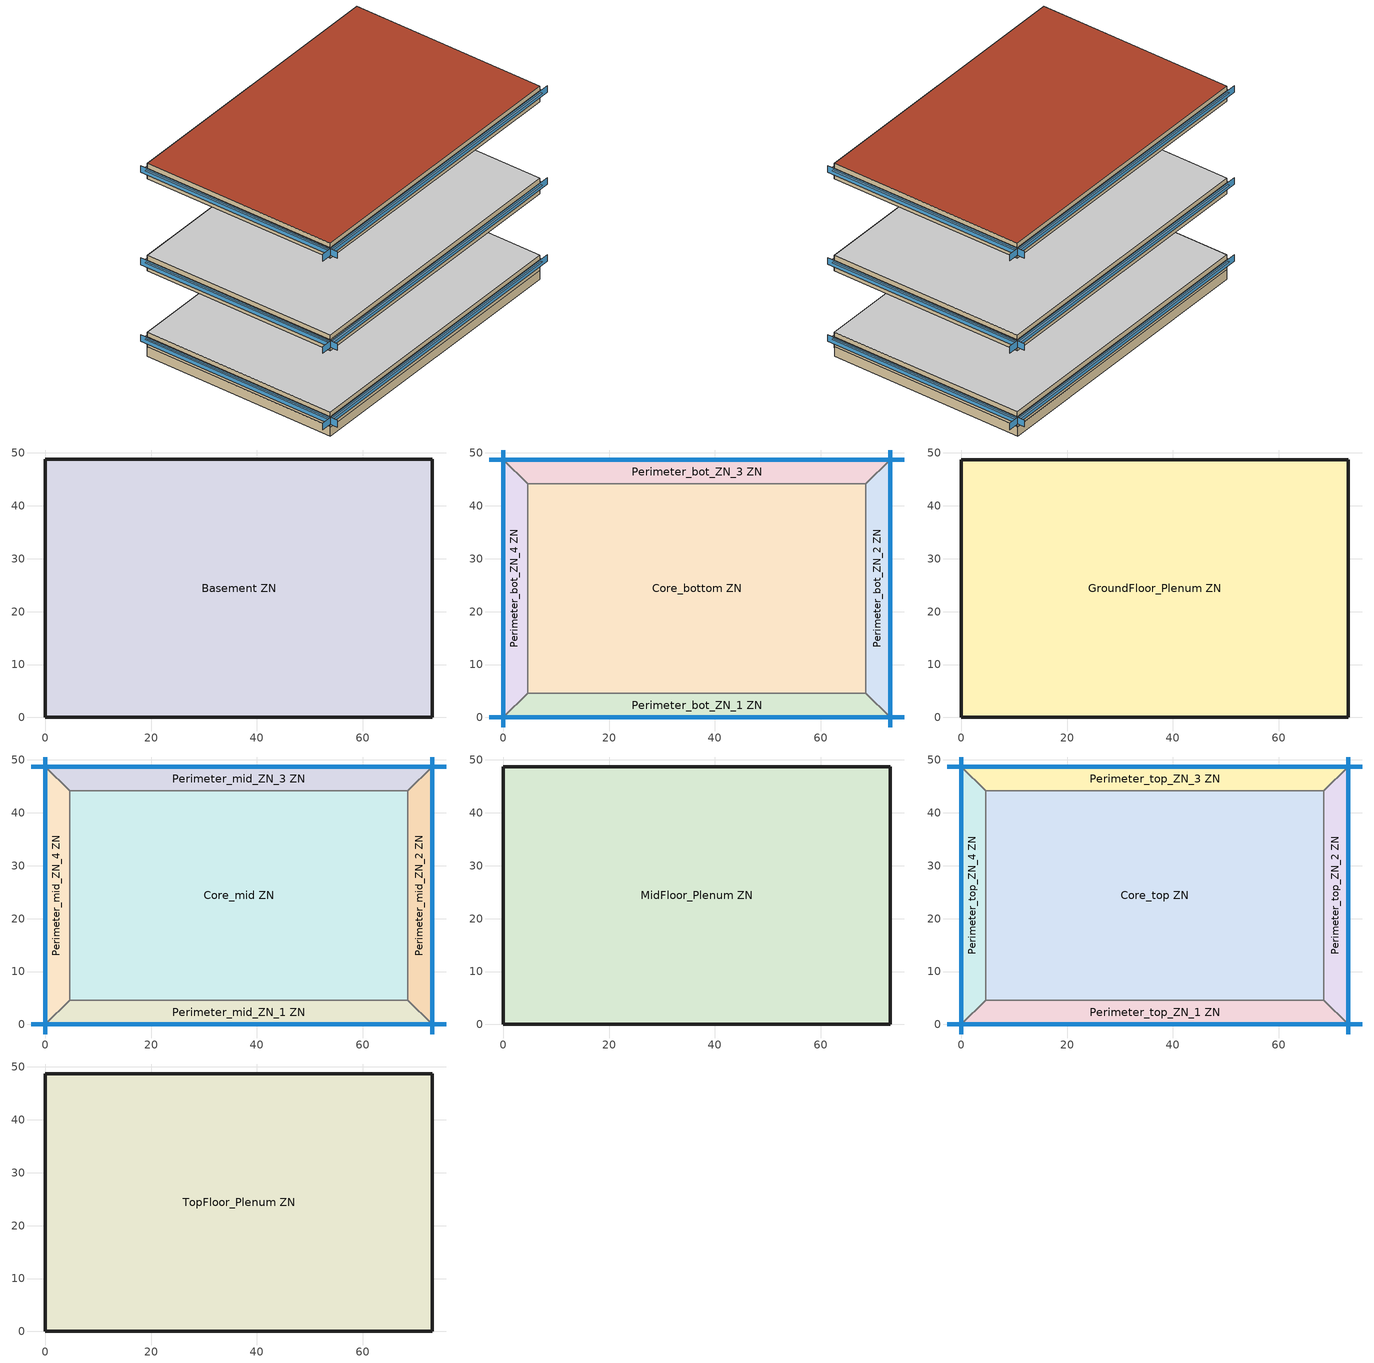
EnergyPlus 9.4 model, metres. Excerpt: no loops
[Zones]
Basement ZN
 floor ground (ext-slab-mass): 73.11,48.78 73.11,0.04 0,0.04 0,48.78 z-2.24
 wall ground (Typical Insulated Basement Mass Wall): 73.11,0.04 73.11,48.78 0,48.78 0,0.04 73.11,0.04 z-2.24:0.2
Core_bottom ZN
 floor to Basement ZN (Typical Interior Floor): 68.53,44.16 68.53,4.57 4.57,4.57 4.57,44.16 z0
 wall to Perimeter_bot_ZN_2 ZN (Typical Interior Wall): 68.53,4.57 68.53,44.16 z0:2.74
 wall to Perimeter_bot_ZN_3 ZN (Typical Interior Wall): 68.53,44.16 4.57,44.16 z0:2.74
 wall to Perimeter_bot_ZN_1 ZN (Typical Interior Wall): 4.57,4.57 68.53,4.57 z0:2.74
 wall to Perimeter_bot_ZN_4 ZN (Typical Interior Wall): 4.57,44.16 4.57,4.57 z0:2.74
Perimeter_bot_ZN_1 ZN
 floor to Basement ZN (Typical Interior Floor): 68.53,4.57 73.11,0 0,0 4.57,4.57 z0
 wall outside (Typical Insulated Exterior Mass Wall adj ext wall insulation adj ext wall insulation): 0,0 73.11,0 z0:2.74
 wall to Perimeter_bot_ZN_2 ZN (Typical Interior Wall): 73.11,0 68.53,4.57 z0:2.74
 wall to Perimeter_bot_ZN_4 ZN (Typical Interior Wall): 4.57,4.57 0,0 z0:2.74
 window (Window U-0.96828902 and Window SHGC 0.514168063): -2.72,0 75.82,0 z0.86:2.56
Perimeter_bot_ZN_2 ZN
 floor to Basement ZN (Typical Interior Floor): 73.11,48.74 73.11,0 68.53,4.57 68.53,44.16 z0
 wall outside (Typical Insulated Exterior Mass Wall adj ext wall insulation adj ext wall insulation): 73.11,0 73.11,48.74 z0:2.74
 wall to Perimeter_bot_ZN_3 ZN (Typical Interior Wall): 73.11,48.74 68.53,44.16 z0:2.74
 window (Window U-0.96828902 and Window SHGC 0.514168063): 73.11,-1.81 73.11,50.55 z0.86:2.56
Perimeter_bot_ZN_3 ZN
 floor to Basement ZN (Typical Interior Floor): 73.11,48.74 68.53,44.16 4.57,44.16 0,48.74 z0
 wall outside (Typical Insulated Exterior Mass Wall adj ext wall insulation adj ext wall insulation): 73.11,48.74 0,48.74 z0:2.74
 wall to Perimeter_bot_ZN_4 ZN (Typical Interior Wall): 0,48.74 4.57,44.16 z0:2.74
 window (Window U-0.96828902 and Window SHGC 0.514168063): 75.82,48.74 -2.72,48.74 z0.86:2.56
Perimeter_bot_ZN_4 ZN
 floor to Basement ZN (Typical Interior Floor): 0,48.74 4.57,44.16 4.57,4.57 0,0 z0
 wall outside (Typical Insulated Exterior Mass Wall adj ext wall insulation adj ext wall insulation): 0,48.74 0,0 z0:2.74
 window (Window U-0.96828902 and Window SHGC 0.514168063): 0,50.55 0,-1.81 z0.86:2.56
GroundFloor_Plenum ZN
 floor to Perimeter_bot_ZN_1 ZN (Typical Interior Floor): 68.53,4.57 73.11,0 0,0 4.57,4.57 z2.74
 floor to Perimeter_bot_ZN_2 ZN (Typical Interior Floor): 73.11,48.74 73.11,0 68.53,4.57 68.53,44.16 z2.74
 floor to Perimeter_bot_ZN_3 ZN (Typical Interior Floor): 73.11,48.74 68.53,44.16 4.57,44.16 0,48.74 z2.74
 floor to Perimeter_bot_ZN_4 ZN (Typical Interior Floor): 0,48.74 4.57,44.16 4.57,4.57 0,0 z2.74
 floor to Core_bottom ZN (Typical Interior Floor): 68.53,44.16 68.53,4.57 4.57,4.57 4.57,44.16 z2.74
 wall outside (Typical Insulated Exterior Mass Wall adj ext wall insulation adj ext wall insulation): 73.11,0 73.11,48.74 0,48.74 0,0 73.11,0 z2.74:3.96
 ceiling adiabatic (Floor Adiabatic construction): 73.11,0 73.11,48.74 0,48.74 0,0 z3.96
Core_mid ZN
 floor adiabatic (Floor Adiabatic construction): 68.53,44.16 68.53,4.57 4.57,4.57 4.57,44.16 z19.82
 wall to Perimeter_mid_ZN_2 ZN (Typical Interior Wall): 68.53,4.57 68.53,44.16 z19.82:22.56
 wall to Perimeter_mid_ZN_3 ZN (Typical Interior Wall): 68.53,44.16 4.57,44.16 z19.82:22.56
 wall to Perimeter_mid_ZN_1 ZN (Typical Interior Wall): 4.57,4.57 68.53,4.57 z19.82:22.56
 wall to Perimeter_mid_ZN_4 ZN (Typical Interior Wall): 4.57,44.16 4.57,4.57 z19.82:22.56
Perimeter_mid_ZN_1 ZN
 floor adiabatic (Floor Adiabatic construction): 68.53,4.57 73.11,0 0,0 4.57,4.57 z19.82
 wall outside (Typical Insulated Exterior Mass Wall adj ext wall insulation adj ext wall insulation): 0,0 73.11,0 z19.82:22.56
 wall to Perimeter_mid_ZN_2 ZN (Typical Interior Wall): 73.11,0 68.53,4.57 z19.82:22.56
 wall to Perimeter_mid_ZN_4 ZN (Typical Interior Wall): 4.57,4.57 0,0 z19.82:22.56
 window (Window U-0.96828902 and Window SHGC 0.514168063): -2.72,0 75.82,0 z20.67:22.37
Perimeter_mid_ZN_2 ZN
 floor adiabatic (Floor Adiabatic construction): 73.11,48.74 73.11,0 68.53,4.57 68.53,44.16 z19.82
 wall outside (Typical Insulated Exterior Mass Wall adj ext wall insulation adj ext wall insulation): 73.11,0 73.11,48.74 z19.82:22.56
 wall to Perimeter_mid_ZN_3 ZN (Typical Interior Wall): 73.11,48.74 68.53,44.16 z19.82:22.56
 window (Window U-0.96828902 and Window SHGC 0.514168063): 73.11,-1.81 73.11,50.55 z20.67:22.37
Perimeter_mid_ZN_3 ZN
 floor adiabatic (Floor Adiabatic construction): 73.11,48.74 68.53,44.16 4.57,44.16 0,48.74 z19.82
 wall outside (Typical Insulated Exterior Mass Wall adj ext wall insulation adj ext wall insulation): 73.11,48.74 0,48.74 z19.82:22.56
 wall to Perimeter_mid_ZN_4 ZN (Typical Interior Wall): 0,48.74 4.57,44.16 z19.82:22.56
 window (Window U-0.96828902 and Window SHGC 0.514168063): 75.82,48.74 -2.72,48.74 z20.67:22.37
Perimeter_mid_ZN_4 ZN
 floor adiabatic (Floor Adiabatic construction): 0,48.74 4.57,44.16 4.57,4.57 0,0 z19.82
 wall outside (Typical Insulated Exterior Mass Wall adj ext wall insulation adj ext wall insulation): 0,48.74 0,0 z19.82:22.56
 window (Window U-0.96828902 and Window SHGC 0.514168063): 0,50.55 0,-1.81 z20.67:22.37
MidFloor_Plenum ZN
 floor to Perimeter_mid_ZN_1 ZN (Typical Interior Floor): 68.53,4.57 73.11,0 0,0 4.57,4.57 z22.56
 floor to Perimeter_mid_ZN_2 ZN (Typical Interior Floor): 73.11,48.74 73.11,0 68.53,4.57 68.53,44.16 z22.56
 floor to Perimeter_mid_ZN_3 ZN (Typical Interior Floor): 73.11,48.74 68.53,44.16 4.57,44.16 0,48.74 z22.56
 floor to Perimeter_mid_ZN_4 ZN (Typical Interior Floor): 0,48.74 4.57,44.16 4.57,4.57 0,0 z22.56
 floor to Core_mid ZN (Typical Interior Floor): 68.53,44.16 68.53,4.57 4.57,4.57 4.57,44.16 z22.56
 wall outside (Typical Insulated Exterior Mass Wall adj ext wall insulation adj ext wall insulation): 73.11,0 73.11,48.74 0,48.74 0,0 73.11,0 z22.56:23.78
 ceiling adiabatic (Floor Adiabatic construction): 73.11,0 73.11,48.74 0,48.74 0,0 z23.78
Core_top ZN
 floor adiabatic (Floor Adiabatic construction): 68.53,44.16 68.53,4.57 4.57,4.57 4.57,44.16 z43.6
 wall to Perimeter_top_ZN_2 ZN (Typical Interior Wall): 68.53,4.57 68.53,44.16 z43.6:46.34
 wall to Perimeter_top_ZN_3 ZN (Typical Interior Wall): 68.53,44.16 4.57,44.16 z43.6:46.34
 wall to Perimeter_top_ZN_1 ZN (Typical Interior Wall): 4.57,4.57 68.53,4.57 z43.6:46.34
 wall to Perimeter_top_ZN_4 ZN (Typical Interior Wall): 4.57,44.16 4.57,4.57 z43.6:46.34
Perimeter_top_ZN_1 ZN
 floor adiabatic (Floor Adiabatic construction): 68.53,4.57 73.11,0 0,0 4.57,4.57 z43.6
 wall outside (Typical Insulated Exterior Mass Wall adj ext wall insulation adj ext wall insulation): 0,0 73.11,0 z43.6:46.34
 wall to Perimeter_top_ZN_2 ZN (Typical Interior Wall): 73.11,0 68.53,4.57 z43.6:46.34
 wall to Perimeter_top_ZN_4 ZN (Typical Interior Wall): 4.57,4.57 0,0 z43.6:46.34
 window (Window U-0.96828902 and Window SHGC 0.514168063): -2.72,0 75.82,0 z44.45:46.15
Perimeter_top_ZN_2 ZN
 floor adiabatic (Floor Adiabatic construction): 73.11,48.74 73.11,0 68.53,4.57 68.53,44.16 z43.6
 wall outside (Typical Insulated Exterior Mass Wall adj ext wall insulation adj ext wall insulation): 73.11,0 73.11,48.74 z43.6:46.34
 wall to Perimeter_top_ZN_3 ZN (Typical Interior Wall): 73.11,48.74 68.53,44.16 z43.6:46.34
 window (Window U-0.96828902 and Window SHGC 0.514168063): 73.11,-1.81 73.11,50.55 z44.45:46.15
Perimeter_top_ZN_3 ZN
 floor adiabatic (Floor Adiabatic construction): 73.11,48.74 68.53,44.16 4.57,44.16 0,48.74 z43.6
 wall outside (Typical Insulated Exterior Mass Wall adj ext wall insulation adj ext wall insulation): 73.11,48.74 0,48.74 z43.6:46.34
 wall to Perimeter_top_ZN_4 ZN (Typical Interior Wall): 0,48.74 4.57,44.16 z43.6:46.34
 window (Window U-0.96828902 and Window SHGC 0.514168063): 75.82,48.74 -2.72,48.74 z44.45:46.15
Perimeter_top_ZN_4 ZN
 floor adiabatic (Floor Adiabatic construction): 0,48.74 4.57,44.16 4.57,4.57 0,0 z43.6
 wall outside (Typical Insulated Exterior Mass Wall adj ext wall insulation adj ext wall insulation): 0,48.74 0,0 z43.6:46.34
 window (Window U-0.96828902 and Window SHGC 0.514168063): 0,50.55 0,-1.81 z44.45:46.15
TopFloor_Plenum ZN
 floor to Perimeter_top_ZN_1 ZN (Typical Interior Floor): 68.53,4.57 73.11,0 0,0 4.57,4.57 z46.34
 floor to Perimeter_top_ZN_2 ZN (Typical Interior Floor): 73.11,48.74 73.11,0 68.53,4.57 68.53,44.16 z46.34
 floor to Perimeter_top_ZN_3 ZN (Typical Interior Floor): 73.11,48.74 68.53,44.16 4.57,44.16 0,48.74 z46.34
 floor to Perimeter_top_ZN_4 ZN (Typical Interior Floor): 0,48.74 4.57,44.16 4.57,4.57 0,0 z46.34
 floor to Core_top ZN (Typical Interior Floor): 68.53,44.16 68.53,4.57 4.57,4.57 4.57,44.16 z46.34
 wall outside (Typical Insulated Exterior Mass Wall adj ext wall insulation adj ext wall insulation): 73.11,0 73.11,48.74 0,48.74 0,0 73.11,0 z46.34:47.56
 roof outside (Typical IEAD Roof R-13.51 adj roof insulation adj roof insulation): 73.11,0 73.11,48.74 0,48.74 0,0 z47.56
shading: 73.11,0 0,0 0,-0.72 73.11,-0.72 z2.5; 73.11,48.74 73.11,0 73.83,0 73.83,48.74 z2.5; 0,48.74 73.11,48.74 73.11,49.46 0,49.46 z2.5; 0,0 0,48.74 -0.72,48.74 -0.72,0 z2.5; 73.11,0 0,0 0,-0.72 73.11,-0.72 z22.32; 73.11,48.74 73.11,0 73.83,0 73.83,48.74 z22.32; 0,48.74 73.11,48.74 73.11,49.46 0,49.46 z22.32; 0,0 0,48.74 -0.72,48.74 -0.72,0 z22.32; 73.11,0 0,0 0,-0.72 73.11,-0.72 z46.1; 73.11,48.74 73.11,0 73.83,0 73.83,48.74 z46.1; 0,48.74 73.11,48.74 73.11,49.46 0,49.46 z46.1; 0,0 0,48.74 -0.72,48.74 -0.72,0 z46.1
[Building]
DOE Ref 1980-2004-LargeOffice-ASHRAE 169-2006-1A created: 2017-12-13 13:04:05 -0700: North Axis {deg}=0; Terrain=City; Loads Convergence Tolerance Value {W}=0.04; Temperature Convergence Tolerance Value {deltaC}=0.2; Solar Distribution=FullInteriorAndExterior; Maximum Number of Warmup Days=25; Minimum Number of Warmup Days=6
[Site:Location]
MIAMI INTL AP: Latitude {deg}=25.817; Longitude {deg}=-80.3; Time Zone {hr}=-5; Elevation {m}=11
[SizingPeriod:DesignDay] Day of Month=21; Dry-Bulb Temperature Range Modifier Type=DefaultMultipliers; Humidity Condition Type=Wetbulb; Barometric Pressure {Pa}=101193; Rain Indicator=No; Snow Indicator=No; Daylight Saving Time Indicator=No
Name | Month | Day Type | Maximum Dry-Bulb Temperature {C} | Daily Dry-Bulb Temperature Range {deltaC} | Wetbulb or DewPoint at Maximum Dry-Bulb {C} | Wind Speed {m/s} | Wind Direction {deg} | Solar Model Indicator | ASHRAE Clear Sky Optical Depth for Beam Irradiance (taub) | ASHRAE Clear Sky Optical Depth for Diffuse Irradiance (taud) | Sky Clearness
Miami Intl Ap Ann Clg .4% Condns DB=>MWB | 7 | SummerDesignDay | 33.2 | 6.7 | 25.3 | 4.5 | 140 | ASHRAETau | 0.528 | 1.905
Miami Intl Ap Ann Htg 99.6% Condns DB | 1 | WinterDesignDay | 8.7 | 0 | 8.7 | 3.8 | 340 | ASHRAEClearSky |  |  | 0
[Site:GroundTemperature:BuildingSurface]
22.509, 22.645, 22.781, 22.956, 23.052, 23.08, 23.116, 23.108, 23.133, 23.139, 23.077, 22.913
[Site:WaterMainsTemperature]
Calculation Method=Correlation; Annual Average Outdoor Air Temperature {C}=24.31; Maximum Difference In Monthly Average Outdoor Air Temperatures {deltaC}=8
[Material] Thermal Absorptance=0.9
Name | Roughness | Thickness {m} | Conductivity {W/m-K} | Density {kg/m3} | Specific Heat {J/kg-K} | Solar Absorptance | Visible Absorptance
1/2IN Gypsum | Smooth | 0.0127 | 0.16 | 784.9 | 830 | 0.4 | 0.4
100mm Normalweight concrete floor | MediumSmooth | 0.1016 | 2.31 | 2322 | 832 | 0.7 | 0.7
1IN Stucco | Smooth | 0.0253 | 0.6918 | 1858 | 837 | 0.7 | 0.92
8 in. Concrete Block Basement Wall | MediumRough | 0.2032 | 1.326 | 1842 | 912 | 0.7 | 0.7
8IN CONCRETE HW RefBldg | Rough | 0.2032 | 1.311 | 2240 | 836.8 | 0.7 | 0.7
G01 13mm gypsum board | Smooth | 0.0127 | 0.16 | 800 | 1090 | 0.7 | 0.5
HW CONCRETE | Rough | 0.1016 | 1.31125 | 2240 | 837.36 | 0.7 | 0.7
Metal Roof Surface | Smooth | 0.0008 | 45.28 | 7824 | 500 | 0.7 | 0.7
Roof Membrane | VeryRough | 0.0095 | 0.16 | 1121.29 | 1460 | 0.77 | 0.7
Std Wood 6inch | MediumSmooth | 0.15 | 0.12 | 540 | 1210 | 0.7 | 0.7
[Material:NoMass] Thermal Absorptance=0.9; Solar Absorptance=0.7
Name | Roughness | Thermal Resistance {m2-K/W} | Visible Absorptance
CP02 CARPET PAD | VeryRough | 0.21648 | 0.8
Nonres_Floor_Insulation | MediumSmooth | 2.88292 | 0.7
Typical Insulation R-12.4_R-value 12.4 (ft^2*h*R/Btu) 1_R-value 12.4 (ft^2*h*R/Btu); Typical Insulation R-12.4_R-value 12.4 (ft^2*h*R/Btu)_R-value 12.4 (ft^2*h*R/Btu) | Smooth | 2.18377 | 0.7
[WindowMaterial:SimpleGlazingSystem]
Simple Glazing Material U-0.96828902 and SHGC 0.514168063: U-Factor {W/m2-K}=5.4982; Solar Heat Gain Coefficient=0.514168
[Construction]
ext-slab-mass: HW CONCRETE, CP02 CARPET PAD
Floor Adiabatic construction: CP02 CARPET PAD, 100mm Normalweight concrete floor, Nonres_Floor_Insulation
InteriorFurnishings: Std Wood 6inch
Typical IEAD Roof R-13.51 adj roof insulation adj roof insulation: Roof Membrane, Typical Insulation R-12.4_R-value 12.4 (ft^2*h*R/Btu) 1_R-value 12.4 (ft^2*h*R/Btu), Metal Roof Surface
Typical Insulated Basement Mass Wall: 8 in. Concrete Block Basement Wall
Typical Insulated Exterior Mass Wall adj ext wall insulation adj ext wall insulation: 1IN Stucco, 8IN CONCRETE HW RefBldg, Typical Insulation R-12.4_R-value 12.4 (ft^2*h*R/Btu)_R-value 12.4 (ft^2*h*R/Btu), 1/2IN Gypsum
Typical Interior Floor: 100mm Normalweight concrete floor, CP02 CARPET PAD
Typical Interior Wall: G01 13mm gypsum board, G01 13mm gypsum board
Window U-0.96828902 and Window SHGC 0.514168063: Simple Glazing Material U-0.96828902 and SHGC 0.514168063
[Zone]
Basement ZN: 0, 0.04, 0.2, Yes
Core_bottom ZN; Core_top ZN; Perimeter_bot_ZN_1 ZN; Perimeter_bot_ZN_2 ZN; Perimeter_bot_ZN_3 ZN; Perimeter_bot_ZN_4 ZN; Perimeter_top_ZN_1 ZN; Perimeter_top_ZN_2 ZN; Perimeter_top_ZN_3 ZN; Perimeter_top_ZN_4 ZN: 0, 0, 0, Yes
Core_mid ZN; Perimeter_mid_ZN_1 ZN; Perimeter_mid_ZN_2 ZN; Perimeter_mid_ZN_3 ZN; Perimeter_mid_ZN_4 ZN: 0, 0, 0, 10, Yes
GroundFloor_Plenum ZN; TopFloor_Plenum ZN: 0, 0, 0, No
MidFloor_Plenum ZN: 0, 0, 0, 10, No
[InternalMass] Construction=InteriorFurnishings
Name | Zone or ZoneList | Surface Area {m2}
Basement Mass | Basement ZN | 7126.21
Core_bottom Mass | Core_bottom ZN | 5064.65
Core_mid Mass | Core_mid ZN | 5064.65
Core_top Mass | Core_top ZN | 5064.65
Perimeter_bot_ZN_1 Mass | Perimeter_bot_ZN_1 ZN | 626.839
Perimeter_bot_ZN_2 Mass | Perimeter_bot_ZN_2 ZN | 403.95
Perimeter_bot_ZN_3 Mass | Perimeter_bot_ZN_3 ZN | 626.826
Perimeter_bot_ZN_4 Mass | Perimeter_bot_ZN_4 ZN | 403.95
Perimeter_mid_ZN_1 Mass | Perimeter_mid_ZN_1 ZN | 626.839
Perimeter_mid_ZN_2 Mass | Perimeter_mid_ZN_2 ZN | 403.95
Perimeter_mid_ZN_3 Mass | Perimeter_mid_ZN_3 ZN | 626.826
Perimeter_mid_ZN_4 Mass | Perimeter_mid_ZN_4 ZN | 403.95
Perimeter_top_ZN_1 Mass | Perimeter_top_ZN_1 ZN | 626.839
Perimeter_top_ZN_2 Mass | Perimeter_top_ZN_2 ZN | 403.95
Perimeter_top_ZN_3 Mass | Perimeter_top_ZN_3 ZN | 626.826
Perimeter_top_ZN_4 Mass | Perimeter_top_ZN_4 ZN | 403.95
[Exterior:Lights]
Name | Schedule | Design Level {W} | Control Option
Fuel equipment 1 | Large Office BLDG ELEVATORS | 244443 | ScheduleNameOnly
NonDimming Exterior Lights Def | Always On | 61595 | AstronomicalClock
[AirLoopHVAC:ReturnPlenum]
Name | Zone
Air Loop HVAC Return Plenum 1 | GroundFloor_Plenum ZN
Air Loop HVAC Return Plenum 2 | MidFloor_Plenum ZN
Air Loop HVAC Return Plenum 3 | TopFloor_Plenum ZN
[AvailabilityManager:Scheduled] Schedule=Always On Discrete
VAV_1 OA Sys Availability Manager; VAV_2 OA Sys Availability Manager; VAV_3 OA Sys Availability Manager; VAV_5 OA Sys Availability Manager
[AvailabilityManager:NightCycle] Applicability Schedule=Always On Discrete; Fan Schedule=OfficeLarge HVACOperationSchd; Control Type=CycleOnAny; Thermostat Tolerance {deltaC}=1; Cycling Run Time Control Type=FixedRunTime; Cycling Run Time {s}=3600
Availability Manager Night Cycle 1; Availability Manager Night Cycle 2; Availability Manager Night Cycle 3; Availability Manager Night Cycle 4
[Schedule:Day:Interval]
Always On Default: No, 00:15, 1, 00:30, 1, 00:45, 1, 01:00, 1, 01:15, 1, 01:30, 1, 01:45, 1, 02:00, 1, 02:15, 1, 02:30, 1, 02:45, 1, 03:00, 1, 03:15, 1, 03:30, 1, 03:45, 1, 04:00, 1, 04:15, 1, 04:30, 1, 04:45, 1, 05:00, 1, 05:15, 1, 05:30, 1, 05:45, 1, 06:00, 1, 06:15, 1, 06:30, 1, 06:45, 1, 07:00, 1, 07:15, 1, 07:30, 1, 07:45, 1, 08:00, 1, 08:15, 1, 08:30, 1, 08:45, 1, 09:00, 1, 09:15, 1, 09:30, 1, 09:45, 1, 10:00, 1, 10:15, 1, 10:30, 1, 10:45, 1, 11:00, 1, 11:15, 1, 11:30, 1, 11:45, 1, 12:00, 1, 12:15, 1, 12:30, 1, 12:45, 1, 13:00, 1, 13:15, 1, 13:30, 1, 13:45, 1, 14:00, 1, 14:15, 1, 14:30, 1, 14:45, 1, 15:00, 1, 15:15, 1, 15:30, 1, 15:45, 1, 16:00, 1, 16:15, 1, 16:30, 1, 16:45, 1, 17:00, 1, 17:15, 1, 17:30, 1, 17:45, 1, 18:00, 1, 18:15, 1, 18:30, 1, 18:45, 1, 19:00, 1, 19:15, 1, 19:30, 1, 19:45, 1, 20:00, 1, 20:15, 1, 20:30, 1, 20:45, 1, 21:00, 1, 21:15, 1, 21:30, 1, 21:45, 1, 22:00, 1, 22:15, 1, 22:30, 1, 22:45, 1, 23:00, 1, 23:15, 1, 23:30, 1, 23:45, 1, 24:00, 1
Large Office BLDG ELEVATORS Default: No, 00:15, 0, 00:30, 0, 00:45, 0, 01:00, 0, 01:15, 0, 01:30, 0, 01:45, 0, 02:00, 0, 02:15, 0, 02:30, 0, 02:45, 0, 03:00, 0, 03:15, 0, 03:30, 0, 03:45, 0, 04:00, 0, 04:15, 0, 04:30, 0, 04:45, 0, 05:00, 0, 05:15, 0, 05:30, 0, 05:45, 0, 06:00, 0, 06:15, 0, 06:30, 0, 06:45, 0, 07:00, 0, 07:15, 0.35, 07:30, 0.35, 07:45, 0.35, 08:00, 0.35, 08:15, 0.69, 08:30, 0.69, 08:45, 0.69, 09:00, 0.69, 09:15, 0.43, 09:30, 0.43, 09:45, 0.43, 10:00, 0.43, 10:15, 0.37, 10:30, 0.37, 10:45, 0.37, 11:00, 0.37, 11:15, 0.43, 11:30, 0.43, 11:45, 0.43, 12:00, 0.43, 12:15, 0.58, 12:30, 0.58, 12:45, 0.58, 13:00, 0.58, 13:15, 0.48, 13:30, 0.48, 13:45, 0.48, 14:00, 0.48, 14:15, 0.37, 14:30, 0.37, 14:45, 0.37, 15:00, 0.37, 15:15, 0.37, 15:30, 0.37, 15:45, 0.37, 16:00, 0.37, 16:15, 0.46, 16:30, 0.46, 16:45, 0.46, 17:00, 0.46, 17:15, 0.62, 17:30, 0.62, 17:45, 0.62, 18:00, 0.62, 18:15, 0.2, 18:30, 0.2, 18:45, 0.2, 19:00, 0.2, 19:15, 0.12, 19:30, 0.12, 19:45, 0.12, 20:00, 0.12, 20:15, 0.04, 20:30, 0.04, 20:45, 0.04, 21:00, 0.04, 21:15, 0.04, 21:30, 0.04, 21:45, 0.04, 22:00, 0.04, 22:15, 0, 22:30, 0, 22:45, 0, 23:00, 0, 23:15, 0, 23:30, 0, 23:45, 0, 24:00, 0
Large Office BLDG ELEVATORS Summer Design Day; Large Office BLDG ELEVATORS Winter Design Day: No, 04:00, 0.05, 05:00, 0.1, 06:00, 0.2, 07:00, 0.4, 09:00, 0.5, 10:00, 0.35, 16:00, 0.15, 17:00, 0.35, 19:00, 0.5, 21:00, 0.4, 22:00, 0.3, 23:00, 0.2, 24:00, 0.1
OfficeLarge HVACOperationSchd Default; Schedule Day 34: No, 00:15, 0, 00:30, 0, 00:45, 0, 01:00, 0, 01:15, 0, 01:30, 0, 01:45, 0, 02:00, 0, 02:15, 0, 02:30, 0, 02:45, 0, 03:00, 0, 03:15, 0, 03:30, 0, 03:45, 0, 04:00, 0, 04:15, 0, 04:30, 0, 04:45, 0, 05:00, 0, 05:15, 0, 05:30, 0, 05:45, 0, 06:00, 0, 06:15, 0, 06:30, 0, 06:45, 0, 07:00, 0, 07:15, 0, 07:30, 0, 07:45, 0, 08:00, 0, 08:15, 0, 08:30, 0, 08:45, 0, 09:00, 0, 09:15, 0, 09:30, 0, 09:45, 0, 10:00, 0, 10:15, 0, 10:30, 0, 10:45, 0, 11:00, 0, 11:15, 0, 11:30, 0, 11:45, 0, 12:00, 0, 12:15, 0, 12:30, 0, 12:45, 0, 13:00, 0, 13:15, 0, 13:30, 0, 13:45, 0, 14:00, 0, 14:15, 0, 14:30, 0, 14:45, 0, 15:00, 0, 15:15, 0, 15:30, 0, 15:45, 0, 16:00, 0, 16:15, 0, 16:30, 0, 16:45, 0, 17:00, 0, 17:15, 0, 17:30, 0, 17:45, 0, 18:00, 0, 18:15, 0, 18:30, 0, 18:45, 0, 19:00, 0, 19:15, 0, 19:30, 0, 19:45, 0, 20:00, 0, 20:15, 0, 20:30, 0, 20:45, 0, 21:00, 0, 21:15, 0, 21:30, 0, 21:45, 0, 22:00, 0, 22:15, 0, 22:30, 0, 22:45, 0, 23:00, 0, 23:15, 0, 23:30, 0, 23:45, 0, 24:00, 0
OfficeLarge HVACOperationSchd SmrDsn|Wkdy Day: No, 00:15, 0, 00:30, 0, 00:45, 0, 01:00, 0, 01:15, 0, 01:30, 0, 01:45, 0, 02:00, 0, 02:15, 0, 02:30, 0, 02:45, 0, 03:00, 0, 03:15, 0, 03:30, 0, 03:45, 0, 04:00, 0, 04:15, 0, 04:30, 0, 04:45, 0, 05:00, 0, 05:15, 0, 05:30, 0, 05:45, 0, 06:00, 1, 06:15, 1, 06:30, 1, 06:45, 1, 07:00, 1, 07:15, 1, 07:30, 1, 07:45, 1, 08:00, 1, 08:15, 1, 08:30, 1, 08:45, 1, 09:00, 1, 09:15, 1, 09:30, 1, 09:45, 1, 10:00, 1, 10:15, 1, 10:30, 1, 10:45, 1, 11:00, 1, 11:15, 1, 11:30, 1, 11:45, 1, 12:00, 1, 12:15, 1, 12:30, 1, 12:45, 1, 13:00, 1, 13:15, 1, 13:30, 1, 13:45, 1, 14:00, 1, 14:15, 1, 14:30, 1, 14:45, 1, 15:00, 1, 15:15, 1, 15:30, 1, 15:45, 1, 16:00, 1, 16:15, 1, 16:30, 1, 16:45, 1, 17:00, 1, 17:15, 1, 17:30, 1, 17:45, 1, 18:00, 1, 18:15, 1, 18:30, 1, 18:45, 1, 19:00, 1, 19:15, 1, 19:30, 1, 19:45, 1, 20:00, 1, 20:15, 1, 20:30, 1, 20:45, 1, 21:00, 1, 21:15, 1, 21:30, 1, 21:45, 1, 22:00, 1, 22:15, 0, 22:30, 0, 22:45, 0, 23:00, 0, 23:15, 0, 23:30, 0, 23:45, 0, 24:00, 0
OfficeLarge HVACOperationSchd Summer Design Day: No, 06:00, 0, 22:00, 1, 24:00, 0
OfficeLarge HVACOperationSchd Winter Design Day: No, 06:00, 0, 18:00, 1, 24:00, 0
OfficeLarge HVACOperationSchd WntrDsn|Sat Day: No, 00:15, 0, 00:30, 0, 00:45, 0, 01:00, 0, 01:15, 0, 01:30, 0, 01:45, 0, 02:00, 0, 02:15, 0, 02:30, 0, 02:45, 0, 03:00, 0, 03:15, 0, 03:30, 0, 03:45, 0, 04:00, 0, 04:15, 0, 04:30, 0, 04:45, 0, 05:00, 0, 05:15, 0, 05:30, 0, 05:45, 0, 06:00, 0, 06:15, 1, 06:30, 1, 06:45, 1, 07:00, 1, 07:15, 1, 07:30, 1, 07:45, 1, 08:00, 1, 08:15, 1, 08:30, 1, 08:45, 1, 09:00, 1, 09:15, 1, 09:30, 1, 09:45, 1, 10:00, 1, 10:15, 1, 10:30, 1, 10:45, 1, 11:00, 1, 11:15, 1, 11:30, 1, 11:45, 1, 12:00, 1, 12:15, 1, 12:30, 1, 12:45, 1, 13:00, 1, 13:15, 1, 13:30, 1, 13:45, 1, 14:00, 1, 14:15, 1, 14:30, 1, 14:45, 1, 15:00, 1, 15:15, 1, 15:30, 1, 15:45, 1, 16:00, 1, 16:15, 1, 16:30, 1, 16:45, 1, 17:00, 1, 17:15, 1, 17:30, 1, 17:45, 1, 18:00, 1, 18:15, 0, 18:30, 0, 18:45, 0, 19:00, 0, 19:15, 0, 19:30, 0, 19:45, 0, 20:00, 0, 20:15, 0, 20:30, 0, 20:45, 0, 21:00, 0, 21:15, 0, 21:30, 0, 21:45, 0, 22:00, 0, 22:15, 0, 22:30, 0, 22:45, 0, 23:00, 0, 23:15, 0, 23:30, 0, 23:45, 0, 24:00, 0
Schedule Day 35: No, 00:15, 0, 00:30, 0, 00:45, 0, 01:00, 0, 01:15, 0, 01:30, 0, 01:45, 0, 02:00, 0, 02:15, 0, 02:30, 0, 02:45, 0, 03:00, 0, 03:15, 0, 03:30, 0, 03:45, 0, 04:00, 0, 04:15, 0, 04:30, 0, 04:45, 0, 05:00, 0, 05:15, 0, 05:30, 0, 05:45, 0, 06:00, 0, 06:15, 0, 06:30, 0, 06:45, 0, 07:00, 0, 07:15, 0.16, 07:30, 0.16, 07:45, 0.16, 08:00, 0.16, 08:15, 0.14, 08:30, 0.14, 08:45, 0.14, 09:00, 0.14, 09:15, 0.21, 09:30, 0.21, 09:45, 0.21, 10:00, 0.21, 10:15, 0.18, 10:30, 0.18, 10:45, 0.18, 11:00, 0.18, 11:15, 0.25, 11:30, 0.25, 11:45, 0.25, 12:00, 0.25, 12:15, 0.21, 12:30, 0.21, 12:45, 0.21, 13:00, 0.21, 13:15, 0.13, 13:30, 0.13, 13:45, 0.13, 14:00, 0.13, 14:15, 0.08, 14:30, 0.08, 14:45, 0.08, 15:00, 0.08, 15:15, 0.04, 15:30, 0.04, 15:45, 0.04, 16:00, 0.04, 16:15, 0.05, 16:30, 0.05, 16:45, 0.05, 17:00, 0.05, 17:15, 0.06, 17:30, 0.06, 17:45, 0.06, 18:00, 0.06, 18:15, 0, 18:30, 0, 18:45, 0, 19:00, 0, 19:15, 0, 19:30, 0, 19:45, 0, 20:00, 0, 20:15, 0, 20:30, 0, 20:45, 0, 21:00, 0, 21:15, 0, 21:30, 0, 21:45, 0, 22:00, 0, 22:15, 0, 22:30, 0, 22:45, 0, 23:00, 0, 23:15, 0, 23:30, 0, 23:45, 0, 24:00, 0
[Schedule:Week:Daily]
Schedule:Week:Daily {4866f560-457d-461f-b0f0-83504b203719}: Always On Default, Always On Default, Always On Default, Always On Default, Always On Default, Always On Default, Always On Default, Always On Default, Always On Default, Always On Default, Always On Default, Always On Default
Schedule:Week:Daily {1410aa74-0819-4230-b813-8275917710ca}: Schedule Day 34, Large Office BLDG ELEVATORS Default, Large Office BLDG ELEVATORS Default, Large Office BLDG ELEVATORS Default, Large Office BLDG ELEVATORS Default, Large Office BLDG ELEVATORS Default, Schedule Day 35, Large Office BLDG ELEVATORS Default, Large Office BLDG ELEVATORS Summer Design Day, Large Office BLDG ELEVATORS Winter Design Day, Large Office BLDG ELEVATORS Default, Large Office BLDG ELEVATORS Default
Schedule:Week:Daily {9e4833c7-c5d2-4b0a-a5b9-0e4f343496a9}: OfficeLarge HVACOperationSchd Default, OfficeLarge HVACOperationSchd SmrDsn|Wkdy Day, OfficeLarge HVACOperationSchd SmrDsn|Wkdy Day, OfficeLarge HVACOperationSchd SmrDsn|Wkdy Day, OfficeLarge HVACOperationSchd SmrDsn|Wkdy Day, OfficeLarge HVACOperationSchd SmrDsn|Wkdy Day, OfficeLarge HVACOperationSchd WntrDsn|Sat Day, OfficeLarge HVACOperationSchd Default, OfficeLarge HVACOperationSchd Summer Design Day, OfficeLarge HVACOperationSchd Winter Design Day, OfficeLarge HVACOperationSchd Default, OfficeLarge HVACOperationSchd Default
[Schedule:Year]
Always On: Schedule:Week:Daily {4866f560-457d-461f-b0f0-83504b203719}, 1, 1, 12, 31
Large Office BLDG ELEVATORS: Schedule:Week:Daily {1410aa74-0819-4230-b813-8275917710ca}, 1, 1, 12, 31
OfficeLarge HVACOperationSchd: Schedule:Week:Daily {9e4833c7-c5d2-4b0a-a5b9-0e4f343496a9}, 1, 1, 12, 31
[Schedule:Constant]
Always On Discrete: OnOff, 1
